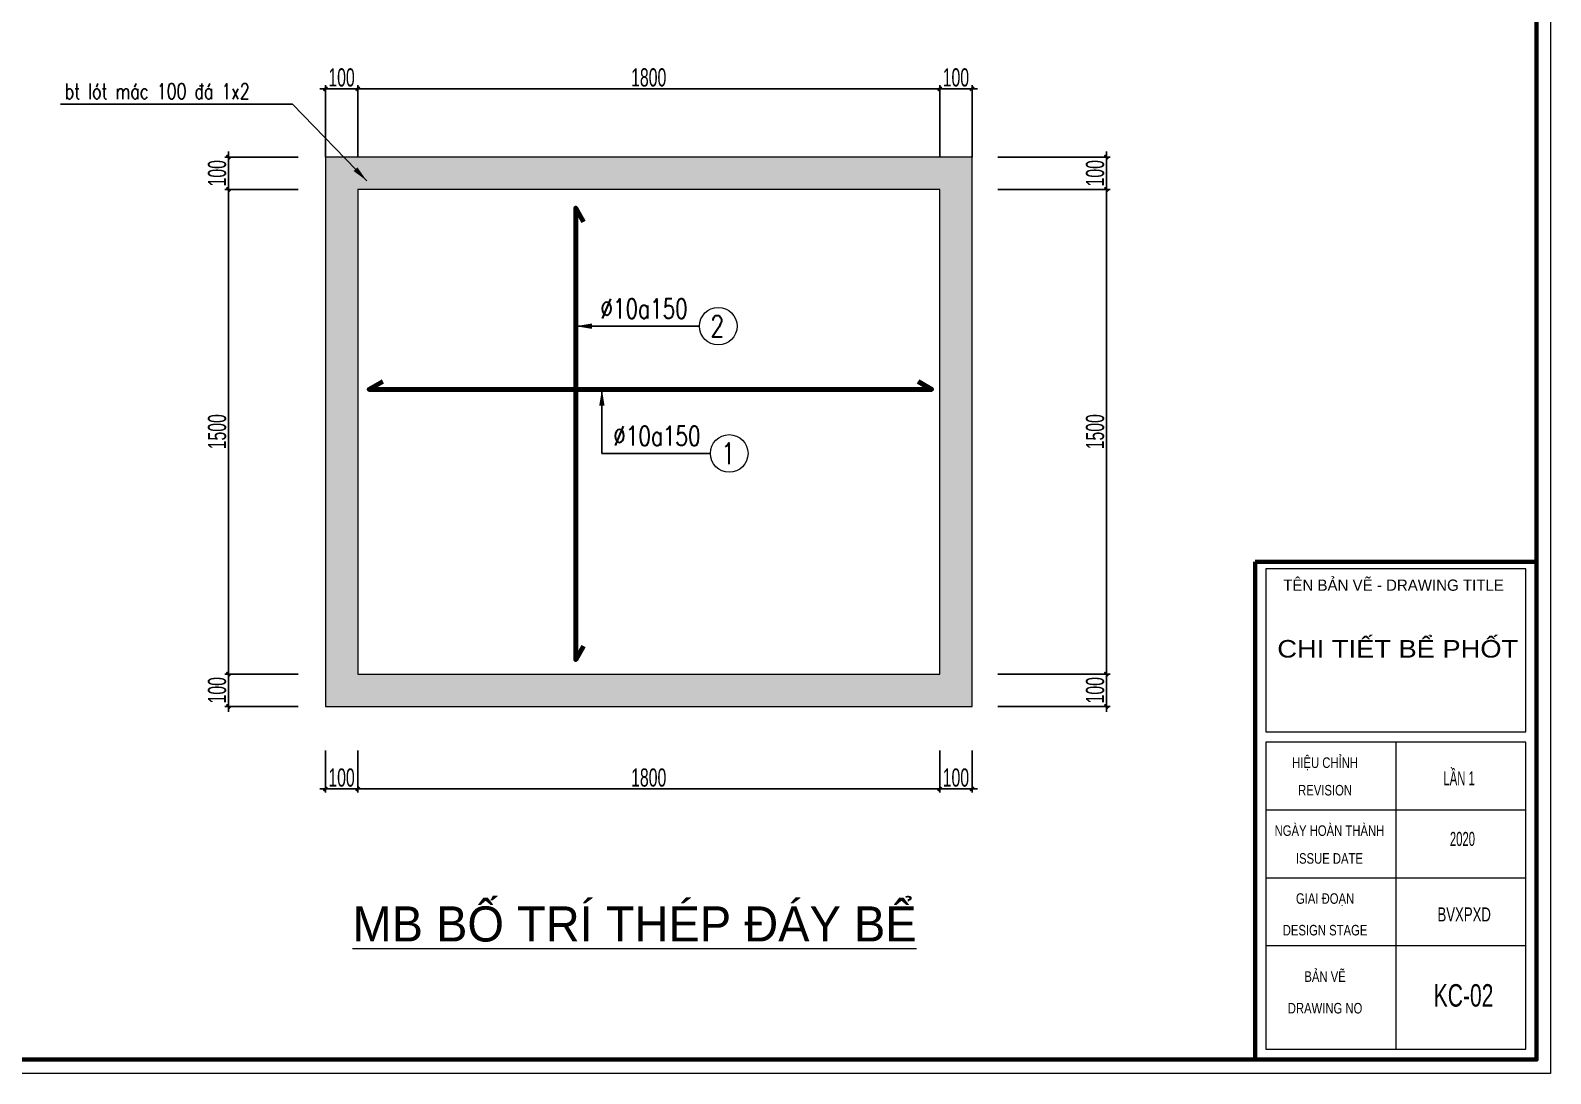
# Model space of a CAD drawing. Header units: millimetres. Extents: x 596422 to 1674380, y -367470 to 58862.
# Drawn here: x 848304 to 857707, y -52551 to -46093 of the extents above; entities that cross this region are included whole.
import ezdxf
from ezdxf.enums import TextEntityAlignment as Align

# ---------------------------------------------------------------- set-up
doc = ezdxf.new("R2010")
doc.units = ezdxf.units.MM
doc.header["$LTSCALE"] = 600
doc.header["$MEASUREMENT"] = 0
doc.layers.get('0').update_dxf_attribs({"lineweight": 0})
doc.layers.get('Defpoints').update_dxf_attribs({"lineweight": 0})
for name, color, linetype, lineweight in [('7', 7, 'Continuous', 13), ('EG Dim', 8, 'Continuous', 18), ('EG Net dam3', 1, 'Continuous', 70), ('EG Net thay', 7, 'Continuous', 20), ('EG Text2', 7, 'Continuous', 18), ('LC Hatch', 252, 'Continuous', 9), ('LC ISO', 153, 'Continuous', 13), ('LC Net manh', 9, 'Continuous', 5), ('TEXT1', 3, 'Continuous', 18)]:
    doc.layers.add(name, color=color, linetype=linetype, lineweight=lineweight)
doc.layers.add('Khungten_LCDI', color=7, linetype='Continuous')
doc.layers.add('Kichthuoc', color=9, linetype='Continuous')
doc.styles.add('EG 1', font='VHAVANB.TTF')
doc.styles.add('EG 3', font='italicc.shx', dxfattribs={"width": 0.75, "bigfont": 'romansvn.shx'})
doc.styles.add('EG Huy', font='vnsimli.shx', dxfattribs={"width": 0.75})
doc.styles.add('HOATBIF', font='hoatbif.shx', dxfattribs={"width": 0.65})
doc.styles.add('Khungten', font='VHAVAN.TTF', dxfattribs={"width": 0.9, "height": 5000})
doc.styles.add('RMS2', font='romans.shx', dxfattribs={"width": 0.75})
doc.styles.add('Title', font='VHAVAN.TTF', dxfattribs={"width": 0.8})
doc.dimstyles.new('1-100', dxfattribs={"dimscale": 300, "dimtxt": 1.2, "dimasz": 0.25, "dimexe": 0.5, "dimexo": 0, "dimgap": 0.3, "dimtad": 1, "dimdec": 0, "dimzin": 0, "dimdsep": 46, "dimtxsty": 'HOATBIF', "dimblk1": 'DOT', "dimblk2": 'DOT', "dimsah": 1, "dimcen": -1, "dimdle": 1, "dimclrd": 256, "dimclre": 256, "dimclrt": 4, "dimadec": 3, "dimazin": 2, "dimtfac": 0.333333, "dimtdec": 0, "dimtix": 1, "dimtmove": 2, "dimatfit": 3, "dimldrblk": 'DOT', "dimfxl": 1, "dimtvp": 0.833333, "dimtolj": 1, "dimtzin": 0, "dimarcsym": 0})
doc.dimstyles.new('be phot$7', dxfattribs={"dimscale": 100, "dimtxt": 2.2, "dimasz": 1, "dimexe": 1, "dimexo": 0, "dimgap": 0.8, "dimtad": 1, "dimdec": 0, "dimzin": 0, "dimdsep": 46, "dimtxsty": 'EG 3', "dimblk": 'ARCHTICK', "dimcen": 0.09, "dimdle": 1, "dimclrd": 256, "dimclre": 256, "dimclrt": 3, "dimadec": 0, "dimazin": 0, "dimtfac": 1, "dimtdec": 0, "dimtix": 1, "dimtmove": 0, "dimatfit": 3, "dimfxl": 1, "dimtolj": 1, "dimtzin": 0, "dimarcsym": 0})

# ---------------------------------------------------------------- blocks, each defined once
blk = doc.blocks.new('TIEUDE1')
at = {"layer": 'EG Text2', "color": 7, "style": 'EG 1'}
blk.add_attdef('TIªU§Ò', text='', height=5, dxfattribs=at).set_placement((0, 0), align=Align.BOTTOM_CENTER)
blk.add_attdef('TL', text='', height=3, dxfattribs=at).set_placement((0, -2), align=Align.TOP_CENTER)
blk = doc.blocks.new('DOT')
at = {"layer": 'Kichthuoc'}
blk.add_line((-3, 0), (3, 0), dxfattribs=at)
at = {"layer": 'Kichthuoc', "color": 4}
blk.add_line((-1, -1), (1, 1), dxfattribs=at)
blk.add_lwpolyline([(0.5, 1), (-1, -0.5), (-0.5, -1), (1, 0.5)], close=True, dxfattribs=at)
blk = doc.blocks.new('*D308')
at = {"layer": 'Defpoints', "color": 0, "transparency": 16777216}
for p in [(849528.4, -47077.6), (849959.8, -47077.6), (849959.8, -50077.6)]:
    blk.add_point(p, dxfattribs=at)
at = {"layer": 'EG Dim', "lineweight": -2, "transparency": 16777216}
for p, q in [((849959.8, -47077.6), (849505.9, -47077.6)), ((849528.4, -50066.3), (849528.4, -47088.8)), ((849959.8, -50077.6), (849505.9, -50077.6))]:
    blk.add_line(p, q, dxfattribs=at)
at = {"layer": 'EG Dim', "lineweight": -2, "transparency": 16777216, "xscale": 11.25, "yscale": 11.25, "zscale": 11.25}
for p, rotation in [((849528.4, -47077.6), 90), ((849528.4, -50077.6), 270)]:
    blk.add_blockref('DOT', p, dxfattribs=dict(at, rotation=rotation))
at = {"layer": 'EG Dim', "color": 4, "transparency": 16777216, "insert": (849458.7, -48577.6), "char_height": 112.5, "attachment_point": 5, "rotation": 90, "style": 'HOATBIF'}
blk.add_mtext('\\A1;1500', dxfattribs=at)
blk = doc.blocks.new('_Dot')
at = {"color": 0, "linetype": 'ByBlock', "lineweight": -2}
blk.add_line((-0.5, 0), (-1, 0), dxfattribs=at)
at = {"color": 0, "linetype": 'ByBlock', "const_width": 0.5}
blk.add_lwpolyline([(-0.25, 0, 1), (0.25, 0, 1)], format="xyb", close=True, dxfattribs=at)
blk = doc.blocks.new('*D309')
at = {"layer": 'Defpoints', "color": 0, "transparency": 16777216}
for p in [(854128.2, -46454.9), (853928.2, -46877.6), (854128.2, -46877.6)]:
    blk.add_point(p, dxfattribs=at)
at = {"layer": 'EG Dim', "lineweight": -2, "transparency": 16777216}
for p, q in [((853928.2, -46877.6), (853928.2, -46432.4)), ((854128.2, -46877.6), (854128.2, -46432.4)), ((853916.9, -46454.9), (853905.7, -46454.9)), ((853928.2, -46454.9), (854128.2, -46454.9)), ((854139.4, -46454.9), (854150.7, -46454.9))]:
    blk.add_line(p, q, dxfattribs=at)
at = {"layer": 'EG Dim', "lineweight": -2, "transparency": 16777216, "xscale": 11.25, "yscale": 11.25, "zscale": 11.25}
blk.add_blockref('DOT', (853928.2, -46454.9), dxfattribs=at)
at = {"layer": 'EG Dim', "lineweight": -2, "transparency": 16777216, "xscale": 11.25, "yscale": 11.25, "zscale": 11.25, "rotation": 180}
blk.add_blockref('DOT', (854128.2, -46454.9), dxfattribs=at)
at = {"layer": 'EG Dim', "color": 4, "transparency": 16777216, "insert": (854028.2, -46385.1), "char_height": 112.5, "attachment_point": 5, "style": 'HOATBIF'}
blk.add_mtext('\\A1;100', dxfattribs=at)
blk = doc.blocks.new('*D310')
at = {"layer": 'Defpoints', "color": 0, "transparency": 16777216}
for p in [(850128.2, -46454.9), (850128.2, -46877.6), (850328.2, -46877.6)]:
    blk.add_point(p, dxfattribs=at)
at = {"layer": 'EG Dim', "lineweight": -2, "transparency": 16777216}
for p, q in [((850128.2, -46877.6), (850128.2, -46432.4)), ((850328.2, -46877.6), (850328.2, -46432.4)), ((850116.9, -46454.9), (850105.7, -46454.9)), ((850328.2, -46454.9), (850128.2, -46454.9)), ((850339.4, -46454.9), (850350.7, -46454.9))]:
    blk.add_line(p, q, dxfattribs=at)
at = {"layer": 'EG Dim', "lineweight": -2, "transparency": 16777216, "xscale": 11.25, "yscale": 11.25, "zscale": 11.25}
blk.add_blockref('DOT', (850128.2, -46454.9), dxfattribs=at)
at = {"layer": 'EG Dim', "lineweight": -2, "transparency": 16777216, "xscale": 11.25, "yscale": 11.25, "zscale": 11.25, "rotation": 180}
blk.add_blockref('DOT', (850328.2, -46454.9), dxfattribs=at)
at = {"layer": 'EG Dim', "color": 4, "transparency": 16777216, "insert": (850228.2, -46385.1), "char_height": 112.5, "attachment_point": 5, "style": 'HOATBIF'}
blk.add_mtext('\\A1;100', dxfattribs=at)
blk = doc.blocks.new('*D311')
at = {"layer": 'Defpoints', "color": 0, "transparency": 16777216}
for p in [(849528.4, -46877.6), (849959.8, -46877.6), (849959.8, -47077.6)]:
    blk.add_point(p, dxfattribs=at)
at = {"layer": 'EG Dim', "lineweight": -2, "transparency": 16777216}
for p, q in [((849959.8, -46877.6), (849505.9, -46877.6)), ((849528.4, -46866.3), (849528.4, -46855.1)), ((849528.4, -47077.6), (849528.4, -46877.6)), ((849959.8, -47077.6), (849505.9, -47077.6)), ((849528.4, -47088.8), (849528.4, -47100.1))]:
    blk.add_line(p, q, dxfattribs=at)
at = {"layer": 'EG Dim', "lineweight": -2, "transparency": 16777216, "xscale": 11.25, "yscale": 11.25, "zscale": 11.25}
for p, rotation in [((849528.4, -46877.6), 270), ((849528.4, -47077.6), 90)]:
    blk.add_blockref('DOT', p, dxfattribs=dict(at, rotation=rotation))
at = {"layer": 'EG Dim', "color": 4, "transparency": 16777216, "insert": (849458.7, -46977.6), "char_height": 112.5, "attachment_point": 5, "rotation": 90, "style": 'HOATBIF'}
blk.add_mtext('\\A1;100', dxfattribs=at)
blk = doc.blocks.new('*D312')
at = {"layer": 'Defpoints', "color": 0, "transparency": 16777216}
for p in [(849959.8, -50077.6), (849528.4, -50277.6), (849959.8, -50277.6)]:
    blk.add_point(p, dxfattribs=at)
at = {"layer": 'EG Dim', "lineweight": -2, "transparency": 16777216}
for p, q in [((849959.8, -50077.6), (849505.9, -50077.6)), ((849528.4, -50066.3), (849528.4, -50055.1)), ((849528.4, -50077.6), (849528.4, -50277.6)), ((849959.8, -50277.6), (849505.9, -50277.6)), ((849528.4, -50288.8), (849528.4, -50300.1))]:
    blk.add_line(p, q, dxfattribs=at)
at = {"layer": 'EG Dim', "lineweight": -2, "transparency": 16777216, "xscale": 11.25, "yscale": 11.25, "zscale": 11.25}
for p, rotation in [((849528.4, -50077.6), 270), ((849528.4, -50277.6), 90)]:
    blk.add_blockref('DOT', p, dxfattribs=dict(at, rotation=rotation))
at = {"layer": 'EG Dim', "color": 4, "transparency": 16777216, "insert": (849458.7, -50177.6), "char_height": 112.5, "attachment_point": 5, "rotation": 90, "style": 'HOATBIF'}
blk.add_mtext('\\A1;100', dxfattribs=at)
blk = doc.blocks.new('*D313')
at = {"layer": 'Defpoints', "color": 0, "transparency": 16777216}
for p in [(854287.8, -47077.6), (854959.1, -47077.6), (854287.8, -50077.6)]:
    blk.add_point(p, dxfattribs=at)
at = {"layer": 'EG Dim', "lineweight": -2, "transparency": 16777216}
for p, q in [((854287.8, -47077.6), (854981.6, -47077.6)), ((854959.1, -50066.3), (854959.1, -47088.8)), ((854287.8, -50077.6), (854981.6, -50077.6))]:
    blk.add_line(p, q, dxfattribs=at)
at = {"layer": 'EG Dim', "lineweight": -2, "transparency": 16777216, "xscale": 11.25, "yscale": 11.25, "zscale": 11.25}
for p, rotation in [((854959.1, -47077.6), 90), ((854959.1, -50077.6), 270)]:
    blk.add_blockref('DOT', p, dxfattribs=dict(at, rotation=rotation))
at = {"layer": 'EG Dim', "color": 4, "transparency": 16777216, "insert": (854889.3, -48577.6), "char_height": 112.5, "attachment_point": 5, "rotation": 90, "style": 'HOATBIF'}
blk.add_mtext('\\A1;1500', dxfattribs=at)
blk = doc.blocks.new('*D314')
at = {"layer": 'Defpoints', "color": 0, "transparency": 16777216}
for p in [(854287.8, -46877.6), (854959.1, -46877.6), (854287.8, -47077.6)]:
    blk.add_point(p, dxfattribs=at)
at = {"layer": 'EG Dim', "lineweight": -2, "transparency": 16777216}
for p, q in [((854287.8, -46877.6), (854981.6, -46877.6)), ((854959.1, -46866.3), (854959.1, -46855.1)), ((854959.1, -47077.6), (854959.1, -46877.6)), ((854287.8, -47077.6), (854981.6, -47077.6)), ((854959.1, -47088.8), (854959.1, -47100.1))]:
    blk.add_line(p, q, dxfattribs=at)
at = {"layer": 'EG Dim', "lineweight": -2, "transparency": 16777216, "xscale": 11.25, "yscale": 11.25, "zscale": 11.25}
for p, rotation in [((854959.1, -46877.6), 270), ((854959.1, -47077.6), 90)]:
    blk.add_blockref('DOT', p, dxfattribs=dict(at, rotation=rotation))
at = {"layer": 'EG Dim', "color": 4, "transparency": 16777216, "insert": (854889.3, -46977.6), "char_height": 112.5, "attachment_point": 5, "rotation": 90, "style": 'HOATBIF'}
blk.add_mtext('\\A1;100', dxfattribs=at)
blk = doc.blocks.new('*D315')
at = {"layer": 'Defpoints', "color": 0, "transparency": 16777216}
for p in [(854287.8, -50077.6), (854287.8, -50277.6), (854959.1, -50277.6)]:
    blk.add_point(p, dxfattribs=at)
at = {"layer": 'EG Dim', "lineweight": -2, "transparency": 16777216}
for p, q in [((854287.8, -50077.6), (854981.6, -50077.6)), ((854959.1, -50066.3), (854959.1, -50055.1)), ((854959.1, -50077.6), (854959.1, -50277.6)), ((854287.8, -50277.6), (854981.6, -50277.6)), ((854959.1, -50288.8), (854959.1, -50300.1))]:
    blk.add_line(p, q, dxfattribs=at)
at = {"layer": 'EG Dim', "lineweight": -2, "transparency": 16777216, "xscale": 11.25, "yscale": 11.25, "zscale": 11.25}
for p, rotation in [((854959.1, -50077.6), 270), ((854959.1, -50277.6), 90)]:
    blk.add_blockref('DOT', p, dxfattribs=dict(at, rotation=rotation))
at = {"layer": 'EG Dim', "color": 4, "transparency": 16777216, "insert": (854889.3, -50177.6), "char_height": 112.5, "attachment_point": 5, "rotation": 90, "style": 'HOATBIF'}
blk.add_mtext('\\A1;100', dxfattribs=at)
blk = doc.blocks.new('*D316')
at = {"layer": 'Defpoints', "color": 0, "transparency": 16777216}
for p in [(853928.2, -50549.8), (854128.2, -50549.8), (854128.2, -50788.5)]:
    blk.add_point(p, dxfattribs=at)
at = {"layer": 'EG Dim', "lineweight": -2, "transparency": 16777216}
for p, q in [((853928.2, -50549.8), (853928.2, -50811)), ((854128.2, -50549.8), (854128.2, -50811)), ((853916.9, -50788.5), (853905.7, -50788.5)), ((853928.2, -50788.5), (854128.2, -50788.5)), ((854139.4, -50788.5), (854150.7, -50788.5))]:
    blk.add_line(p, q, dxfattribs=at)
at = {"layer": 'EG Dim', "lineweight": -2, "transparency": 16777216, "xscale": 11.25, "yscale": 11.25, "zscale": 11.25}
blk.add_blockref('DOT', (853928.2, -50788.5), dxfattribs=at)
at = {"layer": 'EG Dim', "lineweight": -2, "transparency": 16777216, "xscale": 11.25, "yscale": 11.25, "zscale": 11.25, "rotation": 180}
blk.add_blockref('DOT', (854128.2, -50788.5), dxfattribs=at)
at = {"layer": 'EG Dim', "color": 4, "transparency": 16777216, "insert": (854028.2, -50718.7), "char_height": 112.5, "attachment_point": 5, "style": 'HOATBIF'}
blk.add_mtext('\\A1;100', dxfattribs=at)
blk = doc.blocks.new('*D317')
at = {"layer": 'Defpoints', "color": 0, "transparency": 16777216}
for p in [(850128.2, -50549.8), (850328.2, -50549.8), (850128.2, -50788.5)]:
    blk.add_point(p, dxfattribs=at)
at = {"layer": 'EG Dim', "lineweight": -2, "transparency": 16777216}
for p, q in [((850128.2, -50549.8), (850128.2, -50811)), ((850328.2, -50549.8), (850328.2, -50811)), ((850116.9, -50788.5), (850105.7, -50788.5)), ((850328.2, -50788.5), (850128.2, -50788.5)), ((850339.4, -50788.5), (850350.7, -50788.5))]:
    blk.add_line(p, q, dxfattribs=at)
at = {"layer": 'EG Dim', "lineweight": -2, "transparency": 16777216, "xscale": 11.25, "yscale": 11.25, "zscale": 11.25}
blk.add_blockref('DOT', (850128.2, -50788.5), dxfattribs=at)
at = {"layer": 'EG Dim', "lineweight": -2, "transparency": 16777216, "xscale": 11.25, "yscale": 11.25, "zscale": 11.25, "rotation": 180}
blk.add_blockref('DOT', (850328.2, -50788.5), dxfattribs=at)
at = {"layer": 'EG Dim', "color": 4, "transparency": 16777216, "insert": (850228.2, -50718.7), "char_height": 112.5, "attachment_point": 5, "style": 'HOATBIF'}
blk.add_mtext('\\A1;100', dxfattribs=at)
blk = doc.blocks.new('_ArchTick')
at = {"color": 0, "linetype": 'ByBlock', "const_width": 0.15}
blk.add_lwpolyline([(-0.5, -0.5), (0.5, 0.5)], dxfattribs=at)
blk = doc.blocks.new('*D318')
at = {"layer": 'Defpoints', "color": 0, "transparency": 16777216}
for p in [(853928.2, -46454.9), (850328.2, -46877.6), (853928.2, -46877.6)]:
    blk.add_point(p, dxfattribs=at)
at = {"layer": 'EG Dim', "lineweight": -2, "transparency": 16777216}
for p, q in [((850328.2, -46877.6), (850328.2, -46432.4)), ((853928.2, -46877.6), (853928.2, -46432.4)), ((850339.4, -46454.9), (853916.9, -46454.9))]:
    blk.add_line(p, q, dxfattribs=at)
at = {"layer": 'EG Dim', "lineweight": -2, "transparency": 16777216, "xscale": 11.25, "yscale": 11.25, "zscale": 11.25, "rotation": 180}
blk.add_blockref('DOT', (850328.2, -46454.9), dxfattribs=at)
at = {"layer": 'EG Dim', "lineweight": -2, "transparency": 16777216, "xscale": 11.25, "yscale": 11.25, "zscale": 11.25}
blk.add_blockref('DOT', (853928.2, -46454.9), dxfattribs=at)
at = {"layer": 'EG Dim', "color": 4, "transparency": 16777216, "insert": (852128.2, -46385.1), "char_height": 112.5, "attachment_point": 5, "style": 'HOATBIF'}
blk.add_mtext('\\A1;1800', dxfattribs=at)
blk = doc.blocks.new('*D319')
at = {"layer": 'Defpoints', "color": 0, "transparency": 16777216}
for p in [(850328.2, -50549.8), (853928.2, -50549.8), (853928.2, -50788.5)]:
    blk.add_point(p, dxfattribs=at)
at = {"layer": 'EG Dim', "lineweight": -2, "transparency": 16777216}
for p, q in [((850328.2, -50549.8), (850328.2, -50811)), ((853928.2, -50549.8), (853928.2, -50811)), ((850339.4, -50788.5), (853916.9, -50788.5))]:
    blk.add_line(p, q, dxfattribs=at)
at = {"layer": 'EG Dim', "lineweight": -2, "transparency": 16777216, "xscale": 11.25, "yscale": 11.25, "zscale": 11.25, "rotation": 180}
blk.add_blockref('DOT', (850328.2, -50788.5), dxfattribs=at)
at = {"layer": 'EG Dim', "lineweight": -2, "transparency": 16777216, "xscale": 11.25, "yscale": 11.25, "zscale": 11.25}
blk.add_blockref('DOT', (853928.2, -50788.5), dxfattribs=at)
at = {"layer": 'EG Dim', "color": 4, "transparency": 16777216, "insert": (852128.2, -50718.7), "char_height": 112.5, "attachment_point": 5, "style": 'HOATBIF'}
blk.add_mtext('\\A1;1800', dxfattribs=at)
blk = doc.blocks.new('LCDI-new')
at = {"layer": 'Defpoints', "lineweight": 0}
blk.add_lwpolyline([(-1626044.71, 488105.01), (-1626044.71, 488402.01), (-1625624.71, 488402.01), (-1625624.71, 488105.01)], close=True, dxfattribs=at)
at = {"layer": 'Khungten_LCDI', "color": 5, "lineweight": 25}
blk.add_line((-1625626.71, 488107.01), (-1625626.71, 488400.01), dxfattribs=at)
at = {"layer": 'Khungten_LCDI', "color": 5, "lineweight": 60}
for p, q in [((-1625666.71, 488177.85), (-1625666.71, 488107.01)), ((-1625626.71, 488177.85), (-1625666.71, 488177.85))]:
    blk.add_line(p, q, dxfattribs=at)
at = {"layer": 'Khungten_LCDI', "color": 9, "lineweight": 15}
for p, q in [((-1625646.71, 488152.18), (-1625646.71, 488108.51)), ((-1625628.21, 488142.51), (-1625665.21, 488142.51)), ((-1625628.21, 488132.84), (-1625665.21, 488132.84)), ((-1625628.21, 488123.18), (-1625665.21, 488123.18))]:
    blk.add_line(p, q, dxfattribs=at)
at = {"layer": 'Khungten_LCDI', "color": 5, "lineweight": 60}
blk.add_lwpolyline([(-1626032.71, 488107.01), (-1626032.71, 488400.01), (-1625626.71, 488400.01), (-1625626.71, 488107.01)], close=True, dxfattribs=at)
at = {"layer": 'Khungten_LCDI', "color": 9, "lineweight": 15}
for points in [[(-1625665.21, 488153.68), (-1625628.21, 488153.68), (-1625628.21, 488176.84), (-1625665.21, 488176.84)], [(-1625665.21, 488108.51), (-1625628.21, 488108.51), (-1625628.21, 488152.18), (-1625665.21, 488152.18)]]:
    blk.add_lwpolyline(points, close=True, dxfattribs=at)
at = {"color": 7, "style": 'Khungten'}
blk.add_text('tªn b¶n vÏ - drawing title', height=1.6, dxfattribs=at).set_placement((-1625647.05, 488173.74), align=Align.CENTER)
at = {"color": 7}
for s, height, style, width, p in [('hiÖu chØnh', 1.5, 'Khungten', 0.8, (-1625656.79, 488148.52)), ('revision', 1.5, 'Khungten', 0.8, (-1625656.79, 488144.6)), ('ngµy hoµn thµnh', 1.5, 'Khungten', 0.8, (-1625656.17, 488138.85)), ('issue date', 1.5, 'Khungten', 0.8, (-1625656.17, 488134.89)), ('giai ®o¹n', 1.5, 'Khungten', 0.8, (-1625656.79, 488129.18)), ('BVxpxd', 2, 'Title', 0.7, (-1625637, 488126.67)), ('design stage', 1.5, 'Khungten', 0.8, (-1625656.79, 488124.68)), ('b¶n vÏ', 1.5, 'Khungten', 0.8, (-1625656.79, 488118.07)), ('drawing nO', 1.5, 'Khungten', 0.8, (-1625656.79, 488113.57))]:
    blk.add_text(s, height=height, dxfattribs=dict(at, style=style, width=width)).set_placement(p, align=Align.CENTER)
at = {"color": 2, "style": 'Title', "width": 1.824646}
for tag, p, p2 in [('TENBANVE1', (-1625663.58, 488164.65), (-1625629.32, 488164.65)), ('TENBANVE2', (-1625663.58, 488157.89), (-1625629.32, 488157.89))]:
    blk.add_attdef(tag, text='', height=2.5, dxfattribs=at).set_placement(p, p2, align=Align.FIT)
at = {"color": 7, "style": 'Khungten', "width": 0.8}
for tag, p in [('REVISION', (-1625637.72, 488146.05)), ('NGAYHT', (-1625637.25, 488137.42))]:
    blk.add_attdef(tag, text='', height=2, dxfattribs=at).set_placement(p, align=Align.CENTER)
at = {"color": 2, "style": 'Title', "width": 0.7}
blk.add_attdef('SOBANVE', text='', height=2.5, dxfattribs=at).set_placement((-1625637.09, 488114.55), align=Align.CENTER)

msp = doc.modelspace()

# ---------------------------------------------------------------- hatches: boundary and pattern name
at = {"layer": 'LC Hatch'}
h = msp.add_hatch(dxfattribs=at)
h.set_pattern_fill('AR-CONC', color=256, scale=30)
h.set_pattern_definition([(50, (-708075.26, -166966.33), (215.178055, -18.82564), [22.5, -247.5]), (355, (-708075.26, -166966.33), (-41.6254, 225.65764), [18, -198]), (100.4514, (-708057.33, -166967.9), (173.552815, 206.831863), [19.122057, -210.342634]), (46.1842, (-708075.26, -166906.33), (320.172315, -49.655704), [33.75, -371.25]), (96.6356, (-708048.58, -166910.47), (280.39881, 292.23536), [28.683086, -315.5139]), (351.1842, (-708075.26, -166906.33), (280.398584, 292.23558), [27, -297]), (21, (-708045.26, -166921.33), (179.072116, -120.785667), [22.5, -247.5]), (326, (-708045.26, -166921.33), (72.9946, 217.545014), [18, -198]), (71.4514, (-708030.34, -166931.4), (252.066789, 96.75915), [19.122057, -210.342634]), (37.5, (-708075.26, -166966.335), (3.6479566, 99.868156), [0, -195.6, 0, -201, 0, -198.75]), (7.5, (-708075.26, -166966.33), (78.920861, 118.3235136), [0, -114.6, 0, -191.1, 0, -75.75]), (327.5, (-708142.16, -166966.335), (160.146731, -6.7664615), [0, -75, 0, -234, 0, -310.5]), (317.5, (-708172.16, -166966.33), (174.955851, 30.031495), [0, -97.5, 0, -155.4, 0, -220.5])])
h.paths.add_polyline_path([(854128.2, -46877.6), (850128.2, -46877.6), (850128.2, -50277.6), (854128.2, -50277.6)])
h.paths.add_polyline_path([(853928.2, -47077.6), (853928.2, -50077.6), (850328.2, -50077.6), (850328.2, -47077.6)], flags=16)

# ---------------------------------------------------------------- linework, layer by layer
at = {"layer": '7', "ltscale": 100}
for centre in [(852558.4, -47924.2), (852626, -48711.8)]:
    msp.add_circle(centre, 116.3, dxfattribs=at)
at = {"layer": 'EG Net dam3', "ltscale": 5}
for points in [[(851725.4, -47278), (851676.5, -47193.3), (851676.5, -49989.3), (851725.4, -49904.5)], [(850482.6, -48266.9), (850397.9, -48315.8), (853878.7, -48315.8), (853794, -48266.9)]]:
    msp.add_lwpolyline(points, dxfattribs=at)
at = {"layer": 'EG Net thay'}
msp.add_lwpolyline([(853928.2, -47077.6), (850328.2, -47077.6), (850328.2, -50077.6), (853928.2, -50077.6)], close=True, dxfattribs=at)
at = {"layer": 'LC Net manh'}
msp.add_lwpolyline([(854128.2, -46877.6), (850128.2, -46877.6), (850128.2, -50277.6), (854128.2, -50277.6)], close=True, dxfattribs=at)

# ---------------------------------------------------------------- block references
at = {"layer": 'EG Text2'}
ref = msp.add_blockref('TIEUDE1', (852040.7, -51798.1), dxfattribs=dict(at, xscale=43.48400356573984, yscale=43.48400356573984, zscale=43.48400356573984))
ref.add_attrib('TIªU§Ò', '%%Umb bè trÝ thÐp ®¸y bÓ', dxfattribs={"color": 7, "height": 217.42, "style": 'EG 1'}).set_placement((852040.7, -51798.1), align=Align.BOTTOM_CENTER)
at = {"layer": 'Kichthuoc'}
ref = msp.add_blockref('LCDI-new', (71546375.5, -21277310.1), dxfattribs=dict(at, xscale=43.48400245783739, yscale=43.48400245783739, zscale=43.48400245783739))
ref.add_attrib('TENBANVE', 'CHI TIÕT BÓ PHèT', dxfattribs={"layer": '0', "color": 4, "height": 108.71, "style": 'Title', "width": 1.290423}).set_placement((856016.2, -49975.5), (857506.2, -49975.5), align=Align.FIT)
ref.add_attrib('SOBANVE', 'KC-02', dxfattribs={"layer": '0', "color": 4, "height": 139.15, "style": 'Title', "width": 0.7}).set_placement((857168.2, -52135.9), align=Align.CENTER)
ref.add_attrib('TYLE', 'lÇn 1', dxfattribs={"layer": '0', "color": 4, "height": 86.97, "style": 'Khungten', "width": 0.6}).set_placement((857140.8, -50766.2), align=Align.CENTER)
ref.add_attrib('NGAYHT', '2020', dxfattribs={"layer": '0', "color": 4, "height": 86.97, "style": 'Khungten', "width": 0.6}).set_placement((857161.3, -51141.5), align=Align.CENTER)

# ---------------------------------------------------------------- texts
at = {"layer": '7', "linetype": 'ByBlock', "style": 'RMS2', "width": 0.75}
for p in [(851829.5, -47876), (851909.1, -48663.6)]:
    msp.add_text('%%C10a150', height=120.79, dxfattribs=at).set_placement(p)
at = {"layer": '7', "ltscale": 100, "style": 'RMS2', "width": 0.75}
for s, p in [('2', (852551.8, -47924.2)), ('1', (852619.4, -48711.8))]:
    msp.add_text(s, height=132.9, dxfattribs=at).set_placement(p, align=Align.MIDDLE_CENTER)
at = {"layer": 'TEXT1', "color": 3, "style": 'EG Huy', "width": 0.75}
msp.add_text('bt lãt m¸c 100 ®¸ 1x2', height=95.665, dxfattribs=at).set_placement((848516.3, -46518.3))

# ---------------------------------------------------------------- dimensions: what is measured, and where the dimension line sits
at = {"layer": 'EG Dim'}
for base, p1, p2, angle, picture, middle in [((850128.2, -46454.9), (850328.2, -46877.6), (850128.2, -46877.6), 180, '*D310', (850228.2, -46385.1)), ((854128.2, -46454.9), (853928.2, -46877.6), (854128.2, -46877.6), 180, '*D309', (854028.2, -46385.1)), ((849528.4, -46877.6), (849959.8, -47077.6), (849959.8, -46877.6), 90, '*D311', (849458.7, -46977.6)), ((854959.1, -46877.6), (854287.8, -47077.6), (854287.8, -46877.6), 90, '*D314', (854889.3, -46977.6)), ((849528.4, -47077.6), (849959.8, -50077.6), (849959.8, -47077.6), 90, '*D308', (849458.7, -48577.6)), ((854959.1, -47077.6), (854287.8, -50077.6), (854287.8, -47077.6), 90, '*D313', (854889.3, -48577.6)), ((849528.4, -50277.6), (849959.8, -50077.6), (849959.8, -50277.6), 90, '*D312', (849458.7, -50177.6)), ((854959.1, -50277.6), (854287.8, -50077.6), (854287.8, -50277.6), 90, '*D315', (854889.3, -50177.6)), ((850128.2, -50788.5), (850328.2, -50549.8), (850128.2, -50549.8), 180, '*D317', (850228.2, -50718.7)), ((854128.2, -50788.5), (853928.2, -50549.8), (854128.2, -50549.8), 180, '*D316', (854028.2, -50718.7))]:
    dim = msp.add_linear_dim(base=base, p1=p1, p2=p2, angle=angle, dimstyle='1-100', override={"dimscale": 45, "dimtxt": 2.5, "dimlfac": 0.5}, dxfattribs=at)
    dim.commit()
    dim.dimension.update_dxf_attribs({"geometry": picture, "text_midpoint": middle})
for base, p1, p2, picture, middle in [((853928.2, -46454.9), (850328.2, -46877.6), (853928.2, -46877.6), '*D318', (852128.2, -46385.1)), ((853928.2, -50788.5), (850328.2, -50549.8), (853928.2, -50549.8), '*D319', (852128.2, -50718.7))]:
    dim = msp.add_linear_dim(base=base, p1=p1, p2=p2, dimstyle='1-100', override={"dimscale": 45, "dimtxt": 2.5, "dimlfac": 0.5}, dxfattribs=at)
    dim.commit()
    dim.dimension.update_dxf_attribs({"geometry": picture, "text_midpoint": middle})

# ---------------------------------------------------------------- leaders
at = {"layer": 'LC ISO'}
for points in [[(850384.2, -47024.3), (849925.7, -46550.3), (848490.6, -46550.3)], [(851676.5, -47924.2), (852442, -47924.2)], [(851838.6, -48315.8), (851838.6, -48711.8), (852509.7, -48711.8)]]:
    msp.add_leader(points, dimstyle='be phot$7', override={"dimtad": 0}, dxfattribs=at)

doc.saveas('drawing.dxf')
